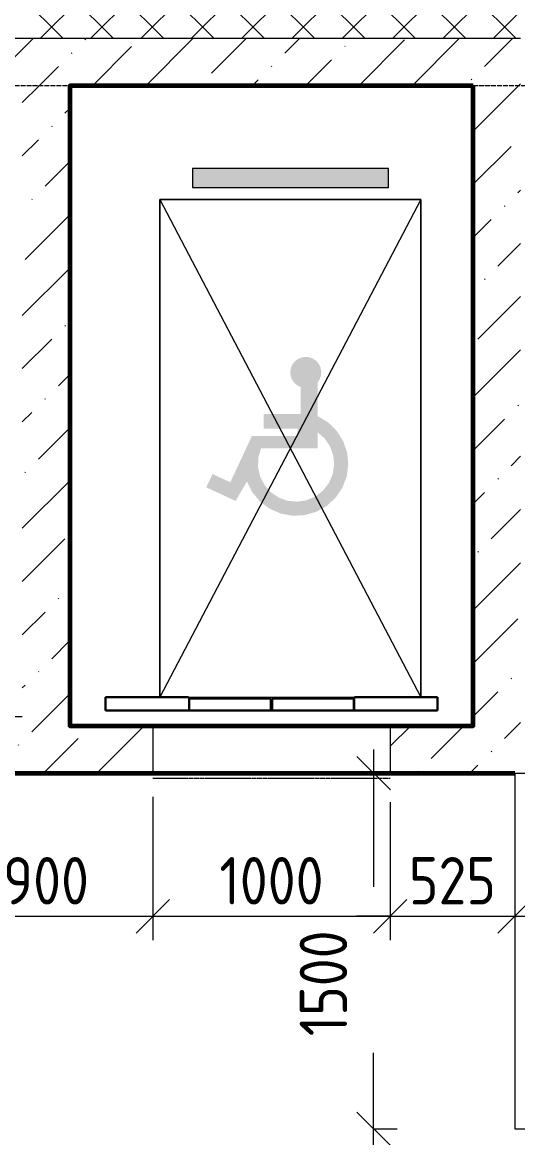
# Model space of a CAD drawing. Header units: millimetres. Extents: x -56773 to 221258, y -262288 to 26541.
# Drawn here: x 48784 to 50871, y -43897 to -39192 of the extents above; entities that cross this region are included whole.
import ezdxf

# ---------------------------------------------------------------- set-up
doc = ezdxf.new("R2010")
doc.units = ezdxf.units.MM
for name, pattern in [('ADSK_Линия сетки', [25, 20, -2.5, 0, -2.5]), ('ADSK_Невидимые', [5, 3, -2]), ('ADSK_Штриховая_ш2 п1_5', [4.5, 3, -1.5])]:
    doc.linetypes.add(name, pattern=pattern)
for name, color, linetype, lineweight in [('3.1 Штукатурка внешн стен для инвесторов', 5, 'Continuous', 60), ('5.4) Шлифовка лиф шахт НЗ', 6, 'Continuous', 60), ('Двери', 7, 'Continuous', 9), ('Обобщенные модели', 7, 'ADSK_Невидимые', 18), ('Оборудование', 7, 'Continuous', 18), ('Оси', 7, 'Continuous', 9), ('Перекрытие', 7, 'Continuous', 18), ('Размеры', 7, 'Continuous', 9), ('Стены наружные', 7, 'Continuous', 18), ('Стены несущие', 7, 'Continuous', 30), ('Узлы', 7, 'Continuous', 18)]:
    doc.layers.add(name, color=color, linetype=linetype, lineweight=lineweight)
doc.styles.add('GOST Common_2', font='', dxfattribs={"width": 0.9, "height": 250})
doc.styles.add('GOST Common_3', font='', dxfattribs={"width": 0.9, "height": 200})
doc.styles.get('GOST Common_2').set_extended_font_data('GOST Common')
doc.styles.get('GOST Common_3').set_extended_font_data('GOST Common')
doc.dimstyles.new('ADSK_Основной_2_0_1', dxfattribs={"dimscale": 304.8, "dimtxt": 201.142999, "dimasz": 0.463911, "dimexe": 0.328084, "dimexo": 0.328084, "dimgap": 0.164042, "dimtad": 1, "dimdec": 3, "dimrnd": 0.001, "dimdsep": 46, "dimtxsty": 'GOST Common_3', "dimblk1": 'OBLIQUE', "dimblk2": 'OBLIQUE', "dimsah": 1, "dimcen": 0.09, "dimdle": 0.328084, "dimazin": 2, "dimtfac": 1, "dimtdec": 4, "dimtix": 1, "dimtmove": 1, "dimatfit": 3, "dimfxl": 1, "dimtvp": 1, "dimtolj": 1, "dimtzin": 0, "dimlwd": 20, "dimlwe": 20, "dimarcsym": 2})
doc.dimstyles.new('ADSK_Основной_2_0_2', dxfattribs={"dimscale": 304.8, "dimtxt": 201.142999, "dimasz": 0.463911, "dimexe": 0.328084, "dimexo": 0.328084, "dimgap": 0.164042, "dimtad": 1, "dimdec": 3, "dimrnd": 0.001, "dimdsep": 46, "dimtxsty": 'GOST Common_3', "dimblk1": 'OBLIQUE', "dimblk2": 'OBLIQUE', "dimsah": 1, "dimcen": 0.09, "dimdle": 0.328084, "dimazin": 2, "dimtfac": 1, "dimtdec": 4, "dimtix": 1, "dimtmove": 0, "dimatfit": 3, "dimfxl": 1, "dimtvp": 1, "dimtolj": 1, "dimtzin": 0, "dimlwd": 20, "dimlwe": 20, "dimarcsym": 2})
doc.dimstyles.new('ADSK_Основной_2_0_3', dxfattribs={"dimscale": 304.8, "dimtxt": 201.142999, "dimasz": 0.463911, "dimexe": 0.328084, "dimexo": 0.328084, "dimgap": 0.164042, "dimtad": 1, "dimdec": 3, "dimrnd": 0.001, "dimdsep": 46, "dimtxsty": 'GOST Common_2', "dimblk1": 'OBLIQUE', "dimblk2": 'OBLIQUE', "dimsah": 1, "dimcen": 0.09, "dimdle": 0.328084, "dimazin": 2, "dimtfac": 1, "dimtdec": 4, "dimtix": 1, "dimtmove": 0, "dimatfit": 3, "dimfxl": 1, "dimtvp": 1, "dimtolj": 1, "dimtzin": 0, "dimlwd": 20, "dimlwe": 20, "dimarcsym": 2})
pattern_1 = [(45, (1283.93, -48864.63), (84.18955, 308.69595), [396.875, -79.375, 3.353, -76.022])]

# ---------------------------------------------------------------- blocks, each defined once
blk = doc.blocks.new('AS-Shakhta_lifta-GOST_5746-2003 - Лифт_3_2700х1700 проем 1000-730833-Кладочный план 1-го этажа')
at = {"layer": 'Оборудование'}
h = blk.add_hatch(color=256, dxfattribs=at)
h.paths.add_polyline_path([(-9.5, 464.1), (-60.4, 461.4), (-109.3, 447.2), (-153.5, 422), (-190.9, 387.4), (-219.3, 345.2), (-237.2, 297.5), (-243.7, 247), (-238.5, 196.4), (-221.7, 148.3), (-194.4, 105.3), (-157.9, 69.8), (-114.3, 43.6), (-114.3, -98), (-123.4, -111.8), (-128.8, -127.6), (-130, -144.1), (-127, -160.5), (-120, -175.5), (-109.5, -188.4), (-96, -198.1), (-80.6, -204.2), (-64.1, -206.2), (-47.6, -203.9), (-32.3, -197.6), (-19, -187.7), (-8.6, -174.7), (-1.8, -159.5), (0.9, -143.1), (-0.6, -126.6), (-6.2, -110.9), (-15.5, -97.2), (-28, -86.3), (-42.9, -78.8), (-42.9, 35.4), (113.5, 35.4), (113.5, 97.4), (-31, 97.4), (-31, 128.1), (162.8, 128.1), (253.6, 322.9), (328.5, 288), (354.7, 344.2), (231, 401.8), (183.6, 319.7), (160.7, 365.2), (128, 404.3), (87.2, 434.8), (40.6, 455.1)])
h.paths.add_polyline_path([(-27.9, 404.9), (12.2, 401), (50, 387.2), (83.3, 364.5), (109.8, 334.2), (128, 298.2), (136.6, 258.9), (135.3, 218.6), (123.9, 180), (-114.3, 180), (-114.3, 111.7), (-144.4, 138.5), (-166.9, 171.9), (-180.4, 209.8), (-184, 249.9), (-177.6, 289.7), (-161.5, 326.6), (-136.7, 358.3), (-104.7, 382.9), (-67.7, 398.8)])
at = {"layer": 'Узлы'}
blk.add_hatch(color=256, dxfattribs=at).paths.add_polyline_path([(364.1, -920), (-412.5, -920), (-412.5, -1000), (412.5, -1000), (412.5, -920)])
at = {"layer": 'Обобщенные модели', "linetype": 'Continuous', "lineweight": 30}
for p, q in [((780, 1285), (-620, 1285)), ((-620, 1230), (-620, 1285)), ((-267, 1235), (-267, 1285)), ((-267, 1285), (77, 1285)), ((77, 1285), (77, 1235)), ((83, 1235), (83, 1285)), ((83, 1285), (427, 1285)), ((427, 1285), (427, 1235)), ((780, 1230), (780, 1285)), ((-270, 1230), (-620, 1230)), ((77, 1235), (-267, 1235)), ((427, 1235), (83, 1235)), ((430, 1230), (780, 1230))]:
    blk.add_line(p, q, dxfattribs=at)
at = {"layer": 'Обобщенные модели'}
for p, q in [((-270, 1235), (-270, 1285)), ((430, 1235), (430, 1285))]:
    blk.add_line(p, q, dxfattribs=at)
at = {"layer": 'Оборудование'}
for p, q in [((-550, -870), (-550, 1230)), ((550, -870), (-550, 1230)), ((-550, -870), (550, 1230)), ((550, 1230), (-550, 1230)), ((-550, 1230), (-550, -870)), ((550, 1230), (550, -870)), ((550, -870), (550, 1230)), ((550, -870), (-550, -870)), ((-550, -870), (550, -870))]:
    blk.add_line(p, q, dxfattribs=at)
at = {"layer": 'Узлы'}
for p, q in [((412.5, -920), (-412.5, -920)), ((-412.5, -920), (-412.5, -1000)), ((412.5, -1000), (412.5, -920)), ((-412.5, -1000), (412.5, -1000))]:
    blk.add_line(p, q, dxfattribs=at)
blk = doc.blocks.new('ADSK_Дверь_Проем - ADSK_Дверь_Проем-730830-Кладочный план 1-го этажа')
at = {"layer": 'Двери', "linetype": 'ADSK_Штриховая_ш2 п1_5'}
for p, q in [((-500, 100), (500, 100)), ((-500, -100), (500, -100))]:
    blk.add_line(p, q, dxfattribs=at)
blk = doc.blocks.new('ADSK_Дверь_Проем - ADSK_Дверь_Проем-2503678-Кладочный план 1-го этажа')
at = {"layer": 'Двери', "linetype": 'ADSK_Штриховая_ш2 п1_5'}
for p, q in [((-500, 11), (500, 11)), ((-500, -11), (500, -11))]:
    blk.add_line(p, q, dxfattribs=at)
blk = doc.blocks.new('_Oblique')
at = {"color": 0, "linetype": 'ByBlock', "lineweight": -2}
blk.add_line((-0.5, -0.5), (0.5, 0.5), dxfattribs=at)
blk = doc.blocks.new('*D3866')
at = {"layer": 'Defpoints', "color": 0, "lineweight": 25, "transparency": 16777216}
for p in [(48433.9, -42359.7), (49333.9, -42359.7), (49333.9, -42963.3)]:
    blk.add_point(p, dxfattribs=at)
at = {"layer": 'Размеры', "color": 0, "lineweight": 20, "transparency": 16777216}
for p, q in [((48433.9, -42459.7), (48433.9, -43063.3)), ((49333.9, -42459.7), (49333.9, -43063.3)), ((48333.9, -42963.3), (49433.9, -42963.3))]:
    blk.add_line(p, q, dxfattribs=at)
at = {"layer": 'Размеры', "color": 0, "lineweight": 20, "transparency": 16777216, "xscale": 141.4, "yscale": 141.4, "zscale": 141.4, "rotation": 180}
blk.add_blockref('_Oblique', (48433.9, -42963.3), dxfattribs=at)
at = {"layer": 'Размеры', "color": 0, "lineweight": 20, "transparency": 16777216, "xscale": 141.4, "yscale": 141.4, "zscale": 141.4}
blk.add_blockref('_Oblique', (49333.9, -42963.3), dxfattribs=at)
at = {"layer": 'Размеры', "color": 0, "lineweight": 9, "transparency": 16777216, "insert": (48883.9, -42813.3), "char_height": 200, "width": 454.106, "attachment_point": 5, "style": 'GOST Common_3'}
blk.add_mtext('\\A1;900', dxfattribs=at)
blk = doc.blocks.new('*D3867')
at = {"layer": 'Defpoints', "color": 0, "lineweight": 25, "transparency": 16777216}
for p in [(49333.9, -42359.7), (50333.9, -42381.7), (50333.9, -42963.3)]:
    blk.add_point(p, dxfattribs=at)
at = {"layer": 'Размеры', "color": 0, "lineweight": 20, "transparency": 16777216}
for p, q in [((49333.9, -42459.7), (49333.9, -43063.3)), ((50333.9, -42481.7), (50333.9, -43063.3)), ((49233.9, -42963.3), (50433.9, -42963.3))]:
    blk.add_line(p, q, dxfattribs=at)
at = {"layer": 'Размеры', "color": 0, "lineweight": 20, "transparency": 16777216, "xscale": 141.4, "yscale": 141.4, "zscale": 141.4, "rotation": 180}
blk.add_blockref('_Oblique', (49333.9, -42963.3), dxfattribs=at)
at = {"layer": 'Размеры', "color": 0, "lineweight": 20, "transparency": 16777216, "xscale": 141.4, "yscale": 141.4, "zscale": 141.4}
blk.add_blockref('_Oblique', (50333.9, -42963.3), dxfattribs=at)
at = {"layer": 'Размеры', "color": 0, "lineweight": 9, "transparency": 16777216, "insert": (49833.9, -42813.3), "char_height": 200, "width": 560.473, "attachment_point": 5, "style": 'GOST Common_3'}
blk.add_mtext('\\A1;1000', dxfattribs=at)
blk = doc.blocks.new('*D3868')
at = {"layer": 'Defpoints', "color": 0, "lineweight": 25, "transparency": 16777216}
for p in [(50333.9, -42381.7), (50858.9, -42863.4), (50858.9, -42963.3)]:
    blk.add_point(p, dxfattribs=at)
at = {"layer": 'Размеры', "color": 0, "lineweight": 20, "transparency": 16777216}
for p, q in [((50333.9, -42481.7), (50333.9, -43063.3)), ((50333.9, -42963.3), (50192.5, -42963.3)), ((50333.9, -42963.3), (50858.9, -42963.3)), ((50858.9, -42963.3), (51000.3, -42963.3)), ((50858.9, -42963.4), (50858.9, -43063.3))]:
    blk.add_line(p, q, dxfattribs=at)
at = {"layer": 'Размеры', "color": 0, "lineweight": 20, "transparency": 16777216, "xscale": 141.4, "yscale": 141.4, "zscale": 141.4}
blk.add_blockref('_Oblique', (50333.9, -42963.3), dxfattribs=at)
at = {"layer": 'Размеры', "color": 0, "lineweight": 20, "transparency": 16777216, "xscale": 141.4, "yscale": 141.4, "zscale": 141.4, "rotation": 180}
blk.add_blockref('_Oblique', (50858.9, -42963.3), dxfattribs=at)
at = {"layer": 'Размеры', "color": 0, "lineweight": 9, "transparency": 16777216, "insert": (50596.4, -42813.3), "char_height": 200, "width": 454.106, "attachment_point": 5, "style": 'GOST Common_3'}
blk.add_mtext('\\A1;525', dxfattribs=at)
blk = doc.blocks.new('*D3910')
at = {"layer": 'Defpoints', "color": 0, "lineweight": 25, "transparency": 16777216}
for p in [(50164.2, -43859.7), (50264.2, -43859.7), (50164.2, -44959.7)]:
    blk.add_point(p, dxfattribs=at)
at = {"layer": 'Размеры', "color": 0, "lineweight": 20, "transparency": 16777216}
for p, q in [((50264.2, -45059.7), (50264.2, -43759.7)), ((50264.2, -43859.7), (50364.2, -43859.7)), ((50264.2, -44959.7), (50364.2, -44959.7))]:
    blk.add_line(p, q, dxfattribs=at)
at = {"layer": 'Размеры', "color": 0, "lineweight": 20, "transparency": 16777216, "xscale": 141.4, "yscale": 141.4, "zscale": 141.4}
for p, rotation in [((50264.2, -43859.7), 90), ((50264.2, -44959.7), 270)]:
    blk.add_blockref('_Oblique', p, dxfattribs=dict(at, rotation=rotation))
at = {"layer": 'Размеры', "color": 0, "lineweight": 9, "transparency": 16777216, "insert": (50089.2, -44409.7), "char_height": 250, "width": 515.472, "attachment_point": 5, "rotation": 90, "style": 'GOST Common_2'}
blk.add_mtext('\\A1;1100', dxfattribs=at)
blk = doc.blocks.new('*D3911')
at = {"layer": 'Defpoints', "color": 0, "lineweight": 25, "transparency": 16777216}
for p in [(50164.2, -42359.7), (50264.2, -42359.7), (50164.2, -43859.7)]:
    blk.add_point(p, dxfattribs=at)
at = {"layer": 'Размеры', "color": 0, "lineweight": 20, "transparency": 16777216}
for p, q in [((50264.2, -42259.7), (50264.2, -42838.9)), ((50264.2, -42359.7), (50364.2, -42359.7)), ((50264.2, -43959.7), (50264.2, -43538.9)), ((50264.2, -43859.7), (50364.2, -43859.7))]:
    blk.add_line(p, q, dxfattribs=at)
at = {"layer": 'Размеры', "color": 0, "lineweight": 20, "transparency": 16777216, "xscale": 141.4, "yscale": 141.4, "zscale": 141.4}
for p, rotation in [((50264.2, -42359.7), 90), ((50264.2, -43859.7), 270)]:
    blk.add_blockref('_Oblique', p, dxfattribs=dict(at, rotation=rotation))
at = {"layer": 'Размеры', "color": 0, "lineweight": 9, "transparency": 16777216, "insert": (49952.8, -43469.1), "char_height": 200, "width": 560.473, "attachment_point": 1, "rotation": 90, "line_spacing_factor": 1.022761, "style": 'GOST Common_3'}
blk.add_mtext('\\A1;1500', dxfattribs=at)

msp = doc.modelspace()

# ---------------------------------------------------------------- hatches: boundary and pattern name
at = {"layer": 'Стены наружные', "lineweight": 9}
h = msp.add_hatch(dxfattribs=at)
h.set_pattern_fill('FP_4', color=256, style=0, pattern_type=2)
h.set_pattern_definition([(45, (1283.93, -48864.63), (-106.066, 106.066), []), (135, (1283.93, -48864.63), (-106.066, -106.066), [])])
h.paths.add_polyline_path([(47263.9343, -39259.6624), (50883.9343, -39259.6624), (50883.9343, -39079.6624), (47263.9343, -39079.6624)])
h = msp.add_hatch(dxfattribs=at)
h.set_pattern_fill('FP_1', color=256, style=0, pattern_type=2)
h.set_pattern_definition(pattern_1)
h.paths.add_polyline_path([(50883.9343, -39459.6624), (50883.9343, -39259.6624), (47083.9343, -39259.6624), (47083.9343, -39459.6624), (50683.9343, -39459.6624)])
h = msp.add_hatch(dxfattribs=at)
h.set_pattern_fill('FP_1', color=256, style=0, pattern_type=2)
h.set_pattern_definition(pattern_1)
h.paths.add_polyline_path([(48983.9343, -42159.6624), (48983.9343, -39459.6624), (48783.9343, -39459.6624), (48783.9343, -42159.6624)])
h = msp.add_hatch(dxfattribs=at)
h.set_pattern_fill('FP_1', color=256, style=0, pattern_type=2)
h.set_pattern_definition(pattern_1)
h.paths.add_polyline_path([(50883.9343, -42159.6624), (50883.9343, -39459.6624), (50683.9343, -39459.6624), (50683.9343, -42159.6624)])
h = msp.add_hatch(dxfattribs=at)
h.set_pattern_fill('FP_1', color=256, style=0, pattern_type=2)
h.set_pattern_definition(pattern_1)
h.paths.add_polyline_path([(49333.9343, -42359.6624), (49333.9343, -42159.6624), (48433.9343, -42159.6624), (48433.9343, -42359.6624)])
h.paths.add_polyline_path([(47433.9343, -42359.6624), (47433.9343, -42159.6624), (47083.9343, -42159.6624), (47083.9343, -42359.6624)])
h.paths.add_polyline_path([(50333.9343, -42359.6624), (50883.9343, -42359.6624), (50883.9343, -42159.6624), (50333.9343, -42159.6624), (50333.9343, -42261.6105)])

# ---------------------------------------------------------------- linework, layer by layer
at = {"layer": '3.1 Штукатурка внешн стен для инвесторов'}
msp.add_lwpolyline([(43283.9343, -46259.6624), (47083.9343, -46259.6624), (47083.9343, -42359.6624), (50858.9343, -42359.6624)], dxfattribs=at)
at = {"layer": '5.4) Шлифовка лиф шахт НЗ'}
msp.add_lwpolyline([(50683.9343, -39459.6624), (48983.9343, -39459.6624), (48983.9343, -42159.6624), (50683.9343, -42159.6624)], close=True, dxfattribs=at)
at = {"layer": 'Оси', "linetype": 'ADSK_Линия сетки', "lineweight": 5}
msp.add_line((63681.4538, -39459.6624), (-23956.1623, -39459.6624), dxfattribs=at)
at = {"layer": 'Перекрытие'}
for p, q in [((48783.9343, -42122.5624), (47083.9343, -42122.5624)), ((50683.9343, -42159.6624), (48983.9343, -42159.6624))]:
    msp.add_line(p, q, dxfattribs=at)
at = {"layer": 'Стены несущие', "lineweight": 9}
for p, q in [((47083.9343, -39259.6624), (50883.9343, -39259.6624)), ((48983.9343, -39459.6624), (48983.9343, -42159.6624)), ((50683.9343, -39459.6624), (48983.9343, -39459.6624)), ((50683.9343, -42159.6624), (50683.9343, -39459.6624)), ((49333.9343, -42159.6624), (48983.9343, -42159.6624)), ((49333.9343, -42159.6624), (49333.9343, -42359.6624)), ((50683.9343, -42159.6624), (50333.9343, -42159.6624)), ((50333.9343, -42159.6624), (50333.9343, -42359.6624)), ((48433.9343, -42359.6624), (49333.9343, -42359.6624)), ((50333.9343, -42359.6624), (50983.9343, -42359.6624)), ((50858.9343, -42359.6624), (50858.9343, -43859.6624)), ((50858.9343, -43859.6624), (50983.9343, -43859.6624))]:
    msp.add_line(p, q, dxfattribs=at)

# ---------------------------------------------------------------- block references
at = {"layer": 'Двери'}
msp.add_blockref('ADSK_Дверь_Проем - ADSK_Дверь_Проем-730830-Кладочный план 1-го этажа', (49833.9343, -42259.6624), dxfattribs=at)
at = {"layer": 'Двери', "rotation": 180}
msp.add_blockref('ADSK_Дверь_Проем - ADSK_Дверь_Проем-2503678-Кладочный план 1-го этажа', (49833.9343, -42370.6624), dxfattribs=at)
at = {"layer": 'Оборудование', "rotation": 180}
msp.add_blockref('AS-Shakhta_lifta-GOST_5746-2003 - Лифт_3_2700х1700 проем 1000-730833-Кладочный план 1-го этажа', (49913.9343, -40809.6624), dxfattribs=at)

# ---------------------------------------------------------------- dimensions: what is measured, and where the dimension line sits
at = {"layer": 'Размеры', "lineweight": 9}
dim = msp.add_linear_dim(base=(50264.1654, -42359.6624), p1=(50164.1805, -43859.6624), p2=(50164.1805, -42359.6624), angle=90, dimstyle='ADSK_Основной_2_0_1', override={"dimpost": '<>', "dimfxl": 1500}, dxfattribs=at)
dim.commit()
dim.dimension.update_dxf_attribs({"geometry": '*D3911', "text_midpoint": (50086.133, -43188.8974), "dimtype": 160, "text_rotation": 90})
for base, p1, p2, override, picture, middle in [((49333.9343, -42963.3403), (48433.9343, -42359.6624), (49333.9343, -42359.6624), {"dimpost": '<>', "dimfxl": 900}, '*D3866', (48883.9343, -42813.3403)), ((50333.9343, -42963.3403), (49333.9343, -42359.6624), (50333.9343, -42381.6624), {"dimpost": '<>', "dimfxl": 1000.241971}, '*D3867', (49833.9343, -42813.3403)), ((50858.9343, -42963.3403), (50333.9343, -42381.6624), (50858.9343, -42863.3554), {"dimpost": '<>', "dimfxl": 712.497841}, '*D3868', (50596.4343, -42813.3403))]:
    dim = msp.add_linear_dim(base=base, p1=p1, p2=p2, dimstyle='ADSK_Основной_2_0_2', override=override, dxfattribs=at)
    dim.commit()
    dim.dimension.update_dxf_attribs({"geometry": picture, "text_midpoint": middle})
dim = msp.add_linear_dim(base=(50264.1654, -43859.6624), p1=(50164.1805, -44959.6624), p2=(50164.1805, -43859.6624), angle=90, dimstyle='ADSK_Основной_2_0_3', override={"dimpost": '<>', "dimfxl": 1100}, dxfattribs=at)
dim.commit()
dim.dimension.update_dxf_attribs({"geometry": '*D3910', "text_midpoint": (50089.1654, -44409.6624)})

doc.saveas('drawing.dxf')
